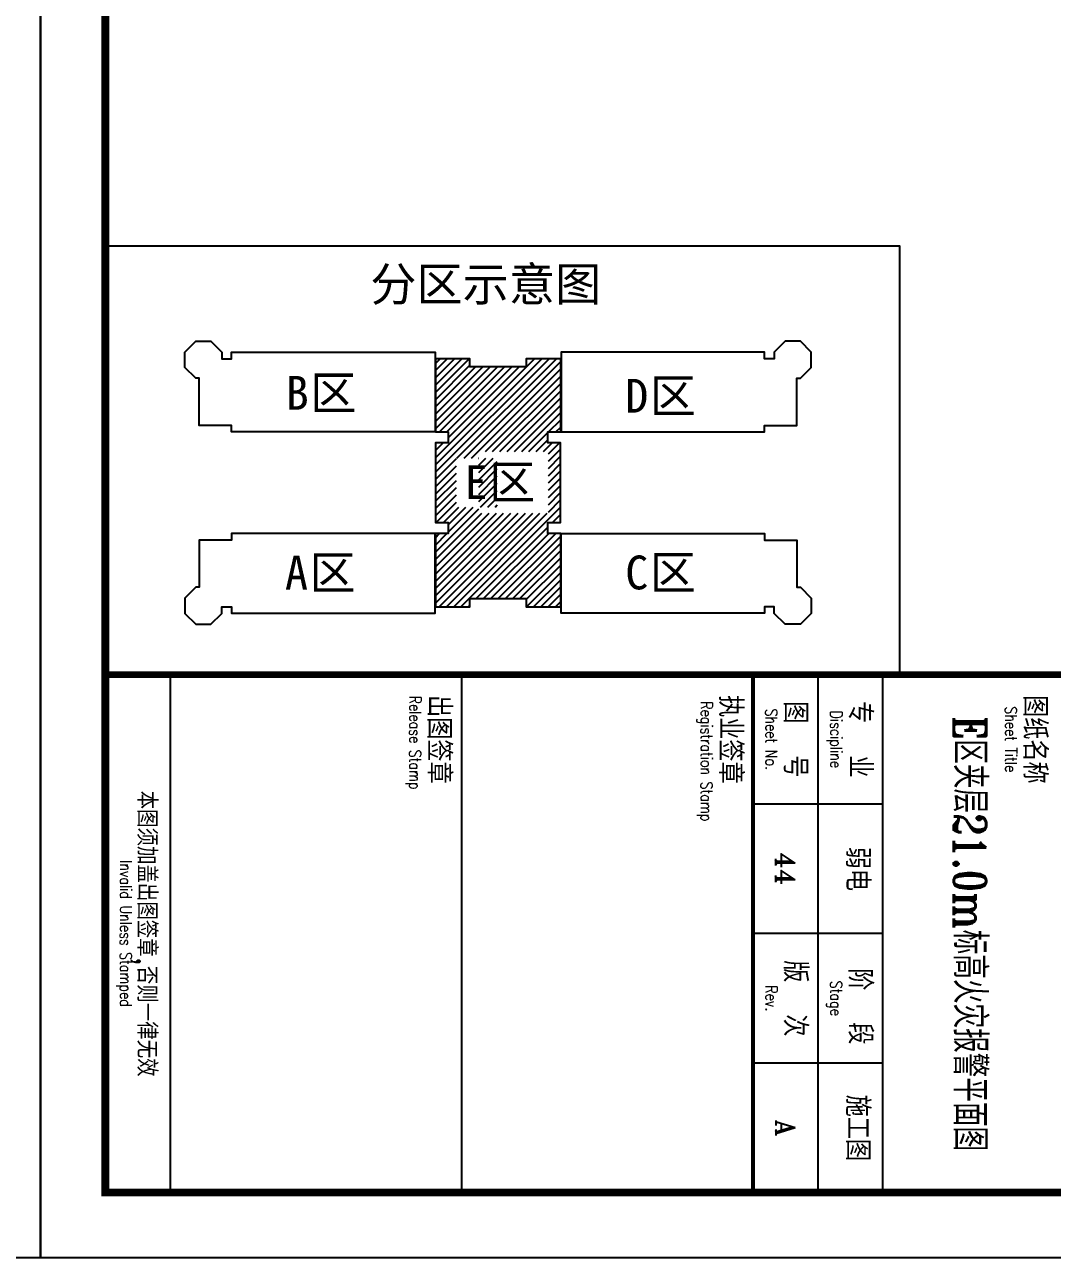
# Model space of a CAD drawing. Extents: x 190999 to 918899, y -200814 to 215286.
# Drawn here: x 750453 to 766320, y -200814 to -181774 of the extents above; entities that cross this region are included whole.
import ezdxf
from ezdxf.enums import TextEntityAlignment as Align

# ---------------------------------------------------------------- set-up
doc = ezdxf.new("R2010")
doc.units = 0
doc.header["$LTSCALE"] = 1000
doc.header["$MEASUREMENT"] = 0
for name, color, linetype in [('PUB_HATCH', 250, 'Continuous'), ('图框', 189, 'Continuous'), ('房间名称', 7, 'Continuous')]:
    doc.layers.add(name, color=color, linetype=linetype)
doc.styles.add('HT', font='simhei.ttf')
doc.styles.add('TKZ1_tjhts.shx', font='tjromant.shx', dxfattribs={"bigfont": 'tjhts.shx'})
doc.styles.add('TKZ2_tjkts.shx', font='tjromant.shx', dxfattribs={"bigfont": 'tjkts.shx'})

# ---------------------------------------------------------------- blocks, each defined once
blk = doc.blocks.new('TJAD_TK_A0')
at = {"layer": '图框'}
for p, q in [((2162, 399.3), (973, 399.3)), ((2162, -441.7), (2162, 399.3)), ((2072, -311.7), (2152, -311.7)), ((2092, -311.7), (2092, -331.7)), ((2112, -311.7), (2112, -331.7)), ((2132, -311.7), (2132, -331.7)), ((2072, -321.7), (2152, -321.7)), ((2072, -376.7), (2152, -376.7)), ((2072, -421.7), (2152, -421.7)), ((973, -441.7), (2162, -441.7))]:
    blk.add_line(p, q, dxfattribs=at)
at = {"layer": '图框', "const_width": 1.2}
blk.add_lwpolyline([(2152, -431.7), (2152, 389.3), (998, 389.3), (998, -431.7)], close=True, dxfattribs=at)
at = {"layer": '图框'}
for points, const_width in [([(2072, 389.3), (2072, -431.7)], 1), ([(2072, -331.7), (2152, -331.7)], 0.6)]:
    blk.add_lwpolyline(points, dxfattribs=dict(at, const_width=const_width))
at = {"layer": '图框', "style": 'TKZ2_tjkts.shx'}
for s, height, p in [('图纸名称', 3.6, (2082, -288.16)), ('专  业', 3.6, (2082, -315.16)), (' 阶  段', 3.6, (2122, -315.16)), ('图  号', 3.6, (2082, -325.16)), ('版  次', 3.6, (2122, -325.16)), ('执业签章', 3.6, (2082, -335.16)), ('出图签章', 3.6, (2082, -380.16)), ('本图须加盖出图签章,否则一律无效', 3, (2112, -425.28))]:
    blk.add_text(s, height=height, dxfattribs=at).set_placement(p, align=Align.MIDDLE_CENTER)
at = {"layer": '图框', "style": 'TKZ2_tjkts.shx', "width": 0.8}
for s, p in [('Sheet Title', (2082, -291.86)), ('Discipline', (2082, -318.86)), ('Stage', (2122, -318.86)), ('Sheet No.', (2082, -328.86)), ('Rev.', (2122, -328.86)), ('Registration Stamp', (2085.41, -338.86)), ('Release Stamp', (2082.52, -383.86)), ('Invalid Unless Stamped', (2112, -428.53))]:
    blk.add_text(s, height=1.8, dxfattribs=at).set_placement(p, align=Align.MIDDLE_CENTER)
at = {"layer": '图框', "color": 3, "style": 'TKZ1_tjhts.shx'}
for s, height, p in [('弱电', 3.6, (2102, -315.54)), ('施工图', 3.6, (2142, -315.54)), ('A', 3, (2142, -326.7))]:
    blk.add_text(s, height=height, dxfattribs=at).set_placement(p, align=Align.MIDDLE_CENTER)

msp = doc.modelspace()

# ---------------------------------------------------------------- hatches: boundary and pattern name
at = {"layer": 'PUB_HATCH'}
h = msp.add_hatch(dxfattribs=at)
h.set_pattern_fill('ANSI31', color=256, scale=50, style=0)
h.set_pattern_definition([(45, (133765.26, 1045398.1), (-56.1266008, 56.1266008), [])])
edge = h.paths.add_edge_path(flags=16)
edge.add_line((757119.7, -189227.8), (757750.3, -189227.8))
edge.add_line((757750.3, -189227.8), (757750.3, -188470.2))
edge.add_line((757750.3, -188470.2), (757119.7, -188470.2))
edge.add_line((757119.7, -188470.2), (757119.7, -189227.8))
edge.add_line((757465.3, -189319.3), (758538.9, -189319.3))
edge.add_line((758538.9, -189319.3), (758538.9, -188366.8))
edge.add_line((758538.9, -188366.8), (757465.3, -188366.8))
edge.add_line((757465.3, -188366.8), (757465.3, -189319.3))
h.paths.add_polyline_path([(757762, -190639.2), (758197, -190639.2), (758197, -190764.2), (758729.5, -190764.2), (758729.5, -189634.2), (758532, -189634.2), (758532, -189464.2), (758727, -189464.2), (758727, -188234.2), (758532, -188234.2), (758532, -188064.2), (758729.5, -188064.2), (758729.5, -186934.2), (758197, -186934.2), (758197, -187059.2), (757327.1, -187059.2), (757327.1, -186934.2), (756794.5, -186934.2), (756794.5, -188064.2), (756992.1, -188064.2), (756992.1, -188234.2), (756797.1, -188234.2), (756797.1, -189464.2), (756992.1, -189464.2), (756992.1, -189634.2), (756794.5, -189634.2), (756794.5, -190764.2), (757327.1, -190764.2), (757327.1, -190639.2)])

# ---------------------------------------------------------------- linework, layer by layer
msp.add_lwpolyline([(751698.5, -191813.5), (763964, -191813.5), (763964, -185196), (751698.5, -185196)], close=True)
for points in [[(756789.5, -186934.2), (756789.5, -188064.2), (753647, -188064.2), (753647, -187964.2), (753147, -187964.2), (753147, -187234.2), (753093.9, -187234.2), (752927, -187067.3), (752927, -186831.2), (753094, -186664.2), (753330.1, -186664.2), (753497.1, -186831.2), (753497.1, -186934.2), (753647, -186934.2), (753647, -186834.2), (756789.5, -186834.2), (756789.5, -186934.2)], [(758734.5, -186934.2), (758734.5, -188064.2), (761877, -188064.2), (761877, -187964.2), (762377.1, -187964.2), (762377.1, -187234.2), (762430.2, -187234.2), (762597.1, -187067.3), (762597.1, -186831.2), (762430.1, -186664.2), (762194, -186664.2), (762027, -186831.2), (762027, -186934.2), (761877, -186934.2), (761877, -186834.2), (758734.5, -186834.2), (758734.5, -186934.2)], [(757762, -190639.2), (758197, -190639.2), (758197, -190764.2), (758729.5, -190764.2), (758729.5, -190764.2), (758729.5, -189634.2), (758532, -189634.2), (758532, -189464.2), (758727, -189464.2), (758727, -188234.2), (758532, -188234.2), (758532, -188064.2), (758729.5, -188064.2), (758729.5, -186934.2), (758197, -186934.2), (758197, -187059.2), (757327.1, -187059.2), (757327.1, -186934.2), (756794.5, -186934.2), (756794.5, -188064.2), (756992.1, -188064.2), (756992.1, -188234.2), (756797.1, -188234.2), (756797.1, -189464.2), (756992.1, -189464.2), (756992.1, -189634.2), (756794.5, -189634.2), (756794.5, -190764.2), (756794.5, -190764.2), (757327.1, -190764.2), (757327.1, -190639.2), (757762, -190639.2)], [(756789.5, -190764.2), (756789.5, -189634.2), (753647, -189634.2), (753647, -189734.2), (753147, -189734.2), (753147, -190464.2), (753093.9, -190464.2), (752927, -190631.1), (752927, -190867.2), (753094, -191034.2), (753330.1, -191034.2), (753497.1, -190867.2), (753497.1, -190764.2), (753647, -190764.2), (753647, -190864.2), (756789.5, -190864.2), (756789.5, -190764.2)], [(758734.5, -190764.2), (758734.5, -189634.2), (761877, -189634.2), (761877, -189734.2), (762377.1, -189734.2), (762377.1, -190464.2), (762430.2, -190464.2), (762597.1, -190631.1), (762597.1, -190867.2), (762430.1, -191034.2), (762194, -191034.2), (762027, -190867.2), (762027, -190764.2), (761877, -190764.2), (761877, -190864.2), (758734.5, -190864.2), (758734.5, -190764.2)]]:
    msp.add_lwpolyline(points)

# ---------------------------------------------------------------- block references
at = {"layer": '图框', "xscale": 100, "yscale": 100, "zscale": 100, "rotation": 270}
for p in [(710768.8, 15386.5), (794868.8, 15386.5)]:
    msp.add_blockref('TJAD_TK_A0', p, dxfattribs=at)

# ---------------------------------------------------------------- texts
at = {"layer": '图框', "color": 3, "style": 'TKZ1_tjhts.shx', "width": 0.8}
msp.add_text('E区夹层21.0m标高火灾报警平面图', height=500, rotation=270, dxfattribs=at).set_placement((765048.5, -195813.5), align=Align.MIDDLE_CENTER)
at = {"layer": '图框', "color": 3, "style": 'TKZ1_tjhts.shx'}
msp.add_text('44', height=300, rotation=270, dxfattribs=at).set_placement((762198.5, -194813.5), align=Align.MIDDLE_CENTER)
at = {"layer": '房间名称', "style": 'HT'}
for s, height, p in [('分区示意图', 522.78, (755789.8, -186043.7)), ('B', 522.8, (754484, -187722.5)), ('区', 522.8, (754862.1, -187722.5)), ('D', 522.8, (759726, -187767.7)), ('区', 522.8, (760104.1, -187767.7)), ('E', 522.8, (757246, -189101.5)), ('区', 522.8, (757624.1, -189101.5)), ('A', 522.8, (754472.2, -190498.8)), ('区', 522.8, (754850.3, -190498.8)), ('C', 522.8, (759726, -190496.9)), ('区', 522.8, (760104.1, -190496.9))]:
    msp.add_text(s, height=height, dxfattribs=at).set_placement(p)

doc.saveas('drawing.dxf')
